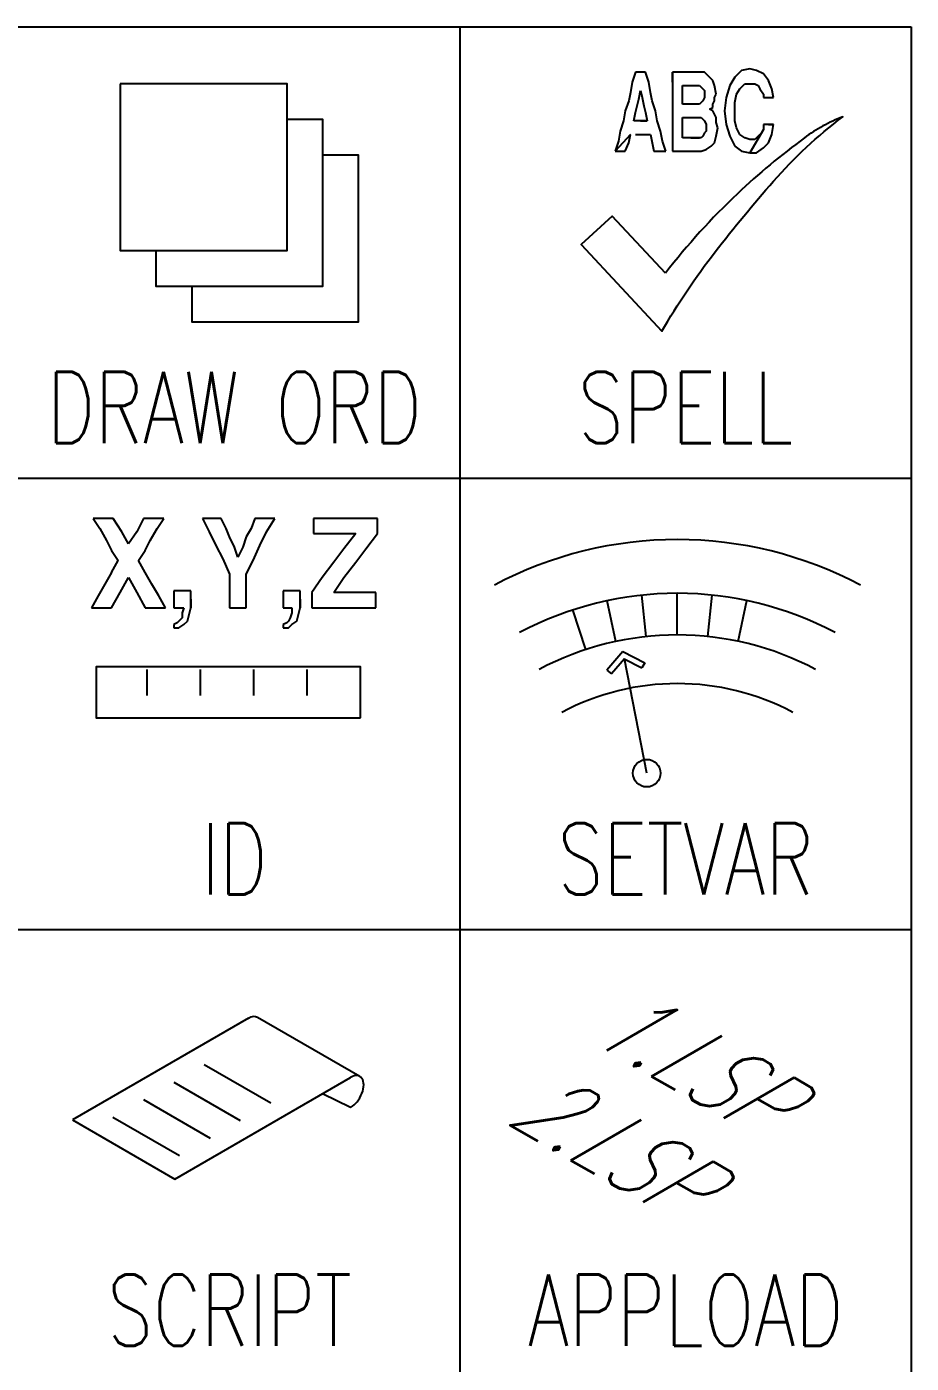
# Model space of a CAD drawing. Extents: x 1.7 to 12.8, y 1.1 to 13.1.
# Drawn here: x 5.451 to 6.239, y 2.605 to 3.796 of the extents above; entities that cross this region are included whole.
import ezdxf
from ezdxf.enums import TextEntityAlignment as Align

# ---------------------------------------------------------------- set-up
doc = ezdxf.new("R2010")
doc.units = 0
doc.header["$MEASUREMENT"] = 0
for name, color, linetype in [('Borders', 252, 'Continuous'), ('Icons', 7, 'Continuous'), ('Text English', 7, 'Continuous')]:
    doc.layers.add(name, color=color, linetype=linetype)
doc.styles.add('Roman Simplex', font='romans.shx', dxfattribs={"width": 0.75, "height": 0.0625})

# ---------------------------------------------------------------- blocks, each defined once
blk = doc.blocks.new('DRAW ORDER')
at = {"layer": 'Icons', "color": 1}
blk.add_lwpolyline([(5.5339, 3.745), (5.5339, 3.5965), (5.6826, 3.5965), (5.6826, 3.745)], close=True, dxfattribs=at)
at = {"layer": 'Icons'}
for points in [[(5.5657, 3.5965), (5.5657, 3.5647), (5.7144, 3.5647), (5.7144, 3.7132), (5.6826, 3.7132)], [(5.5976, 3.5647), (5.5976, 3.5329), (5.7462, 3.5329), (5.7462, 3.6814), (5.7144, 3.6814)]]:
    blk.add_lwpolyline(points, dxfattribs=at)
blk = doc.blocks.new('SPELL CHECK')
at = {"layer": 'Icons'}
for p, q in [((5.9929, 3.7554, -0.0662), (5.9899, 3.7464, -0.0662)), ((5.9974, 3.7554, -0.0662), (5.9929, 3.7554, -0.0662)), ((6.0019, 3.7554, -0.0662), (5.9974, 3.7554, -0.0662)), ((6.0049, 3.7464, -0.0662), (6.0019, 3.7554, -0.0662)), ((6.0319, 3.7554, -0.0662), (6.0259, 3.7554, -0.0662)), ((6.0259, 3.7554, -0.0662), (6.0259, 3.7464, -0.0662)), ((6.0259, 3.7464, -0.0662), (6.0259, 3.7554, -0.0662)), ((6.0379, 3.7554, -0.0662), (6.0319, 3.7554, -0.0662)), ((6.0439, 3.7554, -0.0662), (6.0379, 3.7554, -0.0662)), ((6.0484, 3.7554, -0.0662), (6.0439, 3.7554, -0.0662)), ((6.0544, 3.7554, -0.0662), (6.0484, 3.7554, -0.0662)), ((6.0574, 3.7524, -0.0662), (6.0544, 3.7554, -0.0662)), ((6.0619, 3.7479, -0.0662), (6.0574, 3.7524, -0.0662)), ((6.0814, 3.7509, -0.0662), (6.0769, 3.7434, -0.0662)), ((6.0874, 3.7569, -0.0662), (6.0814, 3.7509, -0.0662)), ((6.0949, 3.7584, -0.0662), (6.0874, 3.7569, -0.0662)), ((6.1009, 3.7569, -0.0662), (6.0949, 3.7584, -0.0662)), ((6.1069, 3.7539, -0.0662), (6.1009, 3.7569, -0.0662)), ((6.1114, 3.7479, -0.0662), (6.1069, 3.7539, -0.0662)), ((5.9899, 3.7464, -0.0662), (5.9884, 3.7374, -0.0662)), ((5.9959, 3.7314, -0.0662), (5.9974, 3.7389, -0.0662)), ((5.9974, 3.7389, -0.0662), (5.9989, 3.7329, -0.0662)), ((6.0064, 3.7374, -0.0662), (6.0049, 3.7464, -0.0662)), ((6.0259, 3.7464, -0.0662), (6.0259, 3.7374, -0.0662)), ((6.0349, 3.7359, -0.0662), (6.0349, 3.7434, -0.0662)), ((6.0349, 3.7434, -0.0662), (6.0424, 3.7434, -0.0662)), ((6.0424, 3.7434, -0.0662), (6.0484, 3.7434, -0.0662)), ((6.0484, 3.7434, -0.0662), (6.0499, 3.7434, -0.0662)), ((6.0499, 3.7434, -0.0662), (6.0514, 3.7419, -0.0662)), ((6.0514, 3.7419, -0.0662), (6.0529, 3.7404, -0.0662)), ((6.0529, 3.7404, -0.0662), (6.0544, 3.7389, -0.0662)), ((6.0544, 3.7389, -0.0662), (6.0544, 3.7359, -0.0662)), ((6.0634, 3.7434, -0.0662), (6.0619, 3.7479, -0.0662)), ((6.0649, 3.7359, -0.0662), (6.0634, 3.7434, -0.0662)), ((6.0769, 3.7434, -0.0662), (6.0739, 3.7329, -0.0662)), ((6.0829, 3.7359, -0.0662), (6.0859, 3.7404, -0.0662)), ((6.0859, 3.7404, -0.0662), (6.0904, 3.7449, -0.0662)), ((6.0904, 3.7449, -0.0662), (6.0949, 3.7449, -0.0662)), ((6.0949, 3.7449, -0.0662), (6.0994, 3.7449, -0.0662)), ((6.0994, 3.7449, -0.0662), (6.1024, 3.7434, -0.0662)), ((6.1024, 3.7434, -0.0662), (6.1039, 3.7404, -0.0662)), ((6.1039, 3.7404, -0.0662), (6.1069, 3.7359, -0.0662)), ((6.1144, 3.7404, -0.0662), (6.1114, 3.7479, -0.0662)), ((6.1159, 3.7329, -0.0662), (6.1144, 3.7404, -0.0662)), ((5.9869, 3.7299, -0.0662), (5.9839, 3.7209, -0.0662)), ((5.9884, 3.7374, -0.0662), (5.9869, 3.7299, -0.0662)), ((5.9944, 3.7254, -0.0662), (5.9959, 3.7314, -0.0662)), ((5.9989, 3.7329, -0.0662), (6.0004, 3.7254, -0.0662)), ((6.0079, 3.7299, -0.0662), (6.0064, 3.7374, -0.0662)), ((6.0109, 3.7209, -0.0662), (6.0079, 3.7299, -0.0662)), ((6.0259, 3.7374, -0.0662), (6.0259, 3.7299, -0.0662)), ((6.0259, 3.7299, -0.0662), (6.0259, 3.7209, -0.0662)), ((6.0349, 3.7269, -0.0662), (6.0349, 3.7359, -0.0662)), ((6.0424, 3.7269, -0.0662), (6.0349, 3.7269, -0.0662)), ((6.0484, 3.7269, -0.0662), (6.0424, 3.7269, -0.0662)), ((6.0499, 3.7269, -0.0662), (6.0484, 3.7269, -0.0662)), ((6.0514, 3.7284, -0.0662), (6.0499, 3.7269, -0.0662)), ((6.0529, 3.7299, -0.0662), (6.0514, 3.7284, -0.0662)), ((6.0544, 3.7329, -0.0662), (6.0529, 3.7299, -0.0662)), ((6.0544, 3.7359, -0.0662), (6.0544, 3.7329, -0.0662)), ((6.0619, 3.7269, -0.0662), (6.0634, 3.7299, -0.0662)), ((6.0619, 3.7239, -0.0662), (6.0619, 3.7269, -0.0662)), ((6.0634, 3.7329, -0.0662), (6.0649, 3.7359, -0.0662)), ((6.0634, 3.7299, -0.0662), (6.0634, 3.7329, -0.0662)), ((6.0739, 3.7329, -0.0662), (6.0724, 3.7209, -0.0662)), ((6.0814, 3.7284, -0.0662), (6.0829, 3.7359, -0.0662)), ((6.0814, 3.7209, -0.0662), (6.0814, 3.7284, -0.0662)), ((6.1069, 3.7359, -0.0662), (6.1069, 3.7329, -0.0662)), ((6.1069, 3.7329, -0.0662), (6.1114, 3.7329, -0.0662)), ((6.1114, 3.7329, -0.0662), (6.1159, 3.7329, -0.0662)), ((5.9839, 3.7209, -0.0662), (5.9824, 3.7119, -0.0662)), ((5.9914, 3.7119, -0.0662), (5.9929, 3.7194, -0.0662)), ((5.9929, 3.7194, -0.0662), (5.9944, 3.7254, -0.0662)), ((6.0004, 3.7254, -0.0662), (6.0019, 3.7194, -0.0662)), ((6.0019, 3.7194, -0.0662), (6.0034, 3.7119, -0.0662)), ((6.0124, 3.7119, -0.0662), (6.0109, 3.7209, -0.0662)), ((6.0259, 3.7209, -0.0662), (6.0259, 3.7119, -0.0662)), ((6.0349, 3.7149, -0.0662), (6.0424, 3.7149, -0.0662)), ((6.0349, 3.7059, -0.0662), (6.0349, 3.7149, -0.0662)), ((6.0424, 3.7149, -0.0662), (6.0499, 3.7149, -0.0662)), ((6.0499, 3.7149, -0.0662), (6.0514, 3.7149, -0.0662)), ((6.0514, 3.7149, -0.0662), (6.0529, 3.7134, -0.0662)), ((6.0589, 3.7224, -0.0662), (6.0619, 3.7239, -0.0662)), ((6.0619, 3.7209, -0.0662), (6.0589, 3.7224, -0.0662)), ((6.0634, 3.7179, -0.0662), (6.0619, 3.7209, -0.0662)), ((6.0649, 3.7149, -0.0662), (6.0634, 3.7179, -0.0662)), ((6.0649, 3.7104, -0.0662), (6.0649, 3.7149, -0.0662)), ((6.0724, 3.7209, -0.0662), (6.0739, 3.7089, -0.0662)), ((6.0814, 3.7119, -0.0662), (6.0814, 3.7209, -0.0662)), ((5.9824, 3.7119, -0.0662), (5.9794, 3.7029, -0.0662)), ((5.9974, 3.7119, -0.0662), (5.9914, 3.7119, -0.0662)), ((6.0034, 3.7119, -0.0662), (5.9974, 3.7119, -0.0662)), ((5.9974, 3.7119, -0.0662), (6.0034, 3.7119, -0.0662)), ((6.0154, 3.7029, -0.0662), (6.0124, 3.7119, -0.0662)), ((6.0259, 3.7119, -0.0662), (6.0259, 3.7029, -0.0662)), ((6.0349, 3.6969, -0.0662), (6.0349, 3.7059, -0.0662)), ((6.0529, 3.7134, -0.0662), (6.0544, 3.7119, -0.0662)), ((6.0544, 3.7119, -0.0662), (6.0559, 3.7089, -0.0662)), ((6.0559, 3.7089, -0.0662), (6.0559, 3.7059, -0.0662)), ((6.0559, 3.7059, -0.0662), (6.0559, 3.7029, -0.0662)), ((6.0664, 3.7059, -0.0662), (6.0649, 3.7104, -0.0662)), ((6.0649, 3.6984, -0.0662), (6.0664, 3.7059, -0.0662)), ((6.0739, 3.7089, -0.0662), (6.0769, 3.6984, -0.0662)), ((6.0829, 3.7059, -0.0662), (6.0814, 3.7119, -0.0662)), ((6.0859, 3.6999, -0.0662), (6.0829, 3.7059, -0.0662)), ((6.1069, 3.7044, -0.0662), (6.0949, 3.6834, -0.0662)), ((6.1069, 3.7089, -0.0662), (6.1069, 3.7044, -0.0662)), ((6.1114, 3.7089, -0.0662), (6.1069, 3.7089, -0.0662)), ((6.1159, 3.7089, -0.0662), (6.1114, 3.7089, -0.0662)), ((6.1114, 3.7089, -0.0662), (6.1159, 3.7089, -0.0662)), ((6.1144, 3.6999, -0.0662), (6.1159, 3.7089, -0.0662)), ((5.9884, 3.6999, -0.0662), (5.9749, 3.6849, -0.0662)), ((5.9779, 3.6939, -0.0662), (5.9749, 3.6849, -0.0662)), ((5.9794, 3.7029, -0.0662), (5.9779, 3.6939, -0.0662)), ((5.9839, 3.6849, -0.0662), (5.9869, 3.6924, -0.0662)), ((5.9869, 3.6924, -0.0662), (5.9884, 3.6999, -0.0662)), ((5.9929, 3.6999, -0.0662), (5.9974, 3.6999, -0.0662)), ((5.9974, 3.6999, -0.0662), (6.0019, 3.6999, -0.0662)), ((6.0019, 3.6999, -0.0662), (6.0064, 3.6999, -0.0662)), ((6.0064, 3.6999, -0.0662), (6.0079, 3.6924, -0.0662)), ((6.0079, 3.6924, -0.0662), (6.0094, 3.6849, -0.0662)), ((6.0169, 3.6939, -0.0662), (6.0154, 3.7029, -0.0662)), ((6.0199, 3.6849, -0.0662), (6.0169, 3.6939, -0.0662)), ((6.0259, 3.7029, -0.0662), (6.0259, 3.6939, -0.0662)), ((6.0259, 3.6939, -0.0662), (6.0259, 3.6849, -0.0662)), ((6.0424, 3.6969, -0.0662), (6.0349, 3.6969, -0.0662)), ((6.0499, 3.6969, -0.0662), (6.0424, 3.6969, -0.0662)), ((6.0424, 3.6969, -0.0662), (6.0499, 3.6969, -0.0662)), ((6.0514, 3.6969, -0.0662), (6.0499, 3.6969, -0.0662)), ((6.0529, 3.6984, -0.0662), (6.0514, 3.6969, -0.0662)), ((6.0544, 3.7014, -0.0662), (6.0529, 3.6984, -0.0662)), ((6.0559, 3.7029, -0.0662), (6.0544, 3.7014, -0.0662)), ((6.0604, 3.6894, -0.0662), (6.0634, 3.6924, -0.0662)), ((6.0634, 3.6924, -0.0662), (6.0649, 3.6984, -0.0662)), ((6.0769, 3.6984, -0.0662), (6.0814, 3.6894, -0.0662)), ((6.0904, 3.6969, -0.0662), (6.0859, 3.6999, -0.0662)), ((6.0949, 3.6954, -0.0662), (6.0904, 3.6969, -0.0662)), ((6.0994, 3.6954, -0.0662), (6.0949, 3.6954, -0.0662)), ((6.1024, 3.6984, -0.0662), (6.0994, 3.6954, -0.0662)), ((6.1039, 3.6999, -0.0662), (6.1024, 3.6984, -0.0662)), ((6.1069, 3.6879, -0.0662), (6.1114, 3.6924, -0.0662)), ((6.1114, 3.6924, -0.0662), (6.1144, 3.6999, -0.0662)), ((5.9749, 3.6849, -0.0662), (5.9794, 3.6849, -0.0662)), ((5.9794, 3.6849, -0.0662), (5.9839, 3.6849, -0.0662)), ((6.0094, 3.6849, -0.0662), (6.0139, 3.6849, -0.0662)), ((6.0139, 3.6849, -0.0662), (6.0199, 3.6849, -0.0662)), ((6.0259, 3.6849, -0.0662), (6.0319, 3.6849, -0.0662)), ((6.0319, 3.6849, -0.0662), (6.0379, 3.6849, -0.0662)), ((6.0379, 3.6849, -0.0662), (6.0514, 3.6849, -0.0662)), ((6.0439, 3.6849, -0.0662), (6.0514, 3.6849, -0.0662)), ((6.0514, 3.6849, -0.0662), (6.0559, 3.6864, -0.0662)), ((6.0559, 3.6864, -0.0662), (6.0604, 3.6894, -0.0662)), ((6.0814, 3.6894, -0.0662), (6.0874, 3.6849, -0.0662)), ((6.0874, 3.6849, -0.0662), (6.0949, 3.6834, -0.0662)), ((6.0949, 3.6834, -0.0662), (6.1009, 3.6834, -0.0662)), ((6.1009, 3.6834, -0.0662), (6.1069, 3.6879, -0.0662))]:
    blk.add_line(p, q, dxfattribs=at)
at = {"layer": 'Icons', "color": 4}
blk.add_lwpolyline([(6.0197, 3.5764), (5.9722, 3.6272), (5.9446, 3.6018), (6.0164, 3.5245, -0.032389), (6.0639, 3.5952, -0.016593), (6.1159, 3.6582, -0.049889), (6.1777, 3.7157, 0.065842), (6.1435, 3.6969, 0.030829), (6.0838, 3.6471, 0.039101), (6.0197, 3.5764, 2.346406)], format="xyb", dxfattribs=at)
blk = doc.blocks.new('ID')
at = {"layer": 'Icons', "color": 1}
for p, q in [((5.5097, 3.3578, -0.0662), (5.5157, 3.3488, -0.0662)), ((5.5187, 3.3578, -0.0662), (5.5097, 3.3578, -0.0662)), ((5.5277, 3.3578, -0.0662), (5.5187, 3.3578, -0.0662)), ((5.5352, 3.3458, -0.0662), (5.5277, 3.3578, -0.0662)), ((5.5547, 3.3578, -0.0662), (5.5487, 3.3458, -0.0662)), ((5.5637, 3.3578, -0.0662), (5.5547, 3.3578, -0.0662)), ((5.5727, 3.3578, -0.0662), (5.5637, 3.3578, -0.0662)), ((5.5667, 3.3488, -0.0662), (5.5727, 3.3578, -0.0662)), ((5.6072, 3.3578, -0.0662), (5.6132, 3.3458, -0.0662)), ((5.6162, 3.3578, -0.0662), (5.6072, 3.3578, -0.0662)), ((5.6237, 3.3578, -0.0662), (5.6162, 3.3578, -0.0662)), ((5.6282, 3.3488, -0.0662), (5.6237, 3.3578, -0.0662)), ((5.6537, 3.3578, -0.0662), (5.6507, 3.3488, -0.0662)), ((5.6627, 3.3578, -0.0662), (5.6537, 3.3578, -0.0662)), ((5.6717, 3.3578, -0.0662), (5.6627, 3.3578, -0.0662)), ((5.6642, 3.3458, -0.0662), (5.6717, 3.3578, -0.0662)), ((5.7062, 3.3578, -0.0662), (5.7062, 3.3443, -0.0662)), ((5.7137, 3.3578, -0.0662), (5.7062, 3.3578, -0.0662)), ((5.7197, 3.3578, -0.0662), (5.7137, 3.3578, -0.0662)), ((5.7272, 3.3578, -0.0662), (5.7197, 3.3578, -0.0662)), ((5.7347, 3.3578, -0.0662), (5.7272, 3.3578, -0.0662)), ((5.7422, 3.3578, -0.0662), (5.7347, 3.3578, -0.0662)), ((5.7482, 3.3578, -0.0662), (5.7422, 3.3578, -0.0662)), ((5.7557, 3.3578, -0.0662), (5.7482, 3.3578, -0.0662)), ((5.7632, 3.3578, -0.0662), (5.7557, 3.3578, -0.0662)), ((5.7632, 3.3443, -0.0662), (5.7632, 3.3578, -0.0662)), ((5.5157, 3.3488, -0.0662), (5.5217, 3.3383, -0.0662)), ((5.5412, 3.3353, -0.0662), (5.5352, 3.3458, -0.0662)), ((5.5487, 3.3458, -0.0662), (5.5412, 3.3353, -0.0662)), ((5.5607, 3.3383, -0.0662), (5.5667, 3.3488, -0.0662)), ((5.6132, 3.3458, -0.0662), (5.6192, 3.3338, -0.0662)), ((5.6312, 3.3413, -0.0662), (5.6282, 3.3488, -0.0662)), ((5.6507, 3.3488, -0.0662), (5.6462, 3.3413, -0.0662)), ((5.6582, 3.3338, -0.0662), (5.6642, 3.3458, -0.0662)), ((5.5217, 3.3383, -0.0662), (5.5262, 3.3293, -0.0662)), ((5.5562, 3.3293, -0.0662), (5.5607, 3.3383, -0.0662)), ((5.6192, 3.3338, -0.0662), (5.6252, 3.3218, -0.0662)), ((5.6357, 3.3323, -0.0662), (5.6312, 3.3413, -0.0662)), ((5.6462, 3.3413, -0.0662), (5.6432, 3.3323, -0.0662)), ((5.6522, 3.3203, -0.0662), (5.6582, 3.3338, -0.0662)), ((5.7062, 3.3443, -0.0662), (5.7152, 3.3443, -0.0662)), ((5.7152, 3.3443, -0.0662), (5.7242, 3.3443, -0.0662)), ((5.7242, 3.3443, -0.0662), (5.7347, 3.3443, -0.0662)), ((5.7437, 3.3443, -0.0662), (5.7332, 3.3308, -0.0662)), ((5.7347, 3.3443, -0.0662), (5.7437, 3.3443, -0.0662)), ((5.7527, 3.3308, -0.0662), (5.7632, 3.3443, -0.0662)), ((5.5262, 3.3293, -0.0662), (5.5322, 3.3203, -0.0662)), ((5.5502, 3.3203, -0.0662), (5.5562, 3.3293, -0.0662)), ((5.6387, 3.3233, -0.0662), (5.6357, 3.3323, -0.0662)), ((5.6432, 3.3323, -0.0662), (5.6387, 3.3233, -0.0662)), ((5.7332, 3.3308, -0.0662), (5.7242, 3.3188, -0.0662)), ((5.7437, 3.3188, -0.0662), (5.7527, 3.3308, -0.0662)), ((5.5262, 3.3098, -0.0662), (5.5322, 3.3203, -0.0662)), ((5.5562, 3.3098, -0.0662), (5.5502, 3.3203, -0.0662)), ((5.6252, 3.3218, -0.0662), (5.6312, 3.3083, -0.0662)), ((5.6462, 3.3083, -0.0662), (5.6522, 3.3203, -0.0662)), ((5.7242, 3.3188, -0.0662), (5.7137, 3.3053, -0.0662)), ((5.7332, 3.3053, -0.0662), (5.7437, 3.3188, -0.0662)), ((5.5202, 3.2993, -0.0662), (5.5142, 3.2888, -0.0662)), ((5.5262, 3.3098, -0.0662), (5.5202, 3.2993, -0.0662)), ((5.5337, 3.2918, -0.0662), (5.5412, 3.3053, -0.0662)), ((5.5412, 3.3053, -0.0662), (5.5487, 3.2918, -0.0662)), ((5.5622, 3.2993, -0.0662), (5.5562, 3.3098, -0.0662)), ((5.5682, 3.2888, -0.0662), (5.5622, 3.2993, -0.0662)), ((5.6312, 3.3083, -0.0662), (5.6312, 3.3008, -0.0662)), ((5.6312, 3.3008, -0.0662), (5.6312, 3.2933, -0.0662)), ((5.6462, 3.3008, -0.0662), (5.6462, 3.3083, -0.0662)), ((5.6462, 3.2933, -0.0662), (5.6462, 3.3008, -0.0662)), ((5.7137, 3.3053, -0.0662), (5.7047, 3.2918, -0.0662)), ((5.7242, 3.2918, -0.0662), (5.7332, 3.3053, -0.0662)), ((5.5142, 3.2888, -0.0662), (5.5082, 3.2783, -0.0662)), ((5.5262, 3.2783, -0.0662), (5.5337, 3.2918, -0.0662)), ((5.5487, 3.2918, -0.0662), (5.5562, 3.2783, -0.0662)), ((5.5742, 3.2783, -0.0662), (5.5682, 3.2888, -0.0662)), ((5.5817, 3.2933, -0.0662), (5.5817, 3.2858, -0.0662)), ((5.5892, 3.2933, -0.0662), (5.5817, 3.2933, -0.0662)), ((5.5967, 3.2933, -0.0662), (5.5892, 3.2933, -0.0662)), ((5.5967, 3.2858, -0.0662), (5.5967, 3.2933, -0.0662)), ((5.6312, 3.2933, -0.0662), (5.6312, 3.2858, -0.0662)), ((5.6462, 3.2858, -0.0662), (5.6462, 3.2933, -0.0662)), ((5.6792, 3.2933, -0.0662), (5.6792, 3.2858, -0.0662)), ((5.6867, 3.2933, -0.0662), (5.6792, 3.2933, -0.0662)), ((5.6942, 3.2933, -0.0662), (5.6867, 3.2933, -0.0662)), ((5.6942, 3.2858, -0.0662), (5.6942, 3.2933, -0.0662)), ((5.7047, 3.2918, -0.0662), (5.7047, 3.2783, -0.0662)), ((5.7332, 3.2918, -0.0662), (5.7242, 3.2918, -0.0662)), ((5.7437, 3.2918, -0.0662), (5.7332, 3.2918, -0.0662)), ((5.7527, 3.2918, -0.0662), (5.7437, 3.2918, -0.0662)), ((5.7617, 3.2918, -0.0662), (5.7527, 3.2918, -0.0662)), ((5.7617, 3.2783, -0.0662), (5.7617, 3.2918, -0.0662)), ((5.5082, 3.2783, -0.0662), (5.5172, 3.2783, -0.0662)), ((5.5172, 3.2783, -0.0662), (5.5262, 3.2783, -0.0662)), ((5.5562, 3.2783, -0.0662), (5.5652, 3.2783, -0.0662)), ((5.5652, 3.2783, -0.0662), (5.5742, 3.2783, -0.0662)), ((5.5817, 3.2858, -0.0662), (5.5817, 3.2783, -0.0662)), ((5.5817, 3.2783, -0.0662), (5.5907, 3.2783, -0.0662)), ((5.5907, 3.2783, -0.0662), (5.5892, 3.2738, -0.0662)), ((5.5952, 3.2723, -0.0662), (5.5967, 3.2783, -0.0662)), ((5.5967, 3.2783, -0.0662), (5.5967, 3.2858, -0.0662)), ((5.5967, 3.2858, -0.0662), (5.5967, 3.2783, -0.0662)), ((5.6312, 3.2858, -0.0662), (5.6312, 3.2783, -0.0662)), ((5.6312, 3.2783, -0.0662), (5.6387, 3.2783, -0.0662)), ((5.6387, 3.2783, -0.0662), (5.6462, 3.2783, -0.0662)), ((5.6462, 3.2783, -0.0662), (5.6462, 3.2858, -0.0662)), ((5.6792, 3.2858, -0.0662), (5.6792, 3.2783, -0.0662)), ((5.6792, 3.2783, -0.0662), (5.6867, 3.2783, -0.0662)), ((5.6867, 3.2783, -0.0662), (5.6867, 3.2738, -0.0662)), ((5.6927, 3.2723, -0.0662), (5.6942, 3.2783, -0.0662)), ((5.6942, 3.2783, -0.0662), (5.6942, 3.2858, -0.0662)), ((5.6942, 3.2858, -0.0662), (5.6942, 3.2783, -0.0662)), ((5.7047, 3.2783, -0.0662), (5.7122, 3.2783, -0.0662)), ((5.7122, 3.2783, -0.0662), (5.7182, 3.2783, -0.0662)), ((5.7182, 3.2783, -0.0662), (5.7257, 3.2783, -0.0662)), ((5.7257, 3.2783, -0.0662), (5.7332, 3.2783, -0.0662)), ((5.7332, 3.2783, -0.0662), (5.7407, 3.2783, -0.0662)), ((5.7407, 3.2783, -0.0662), (5.7482, 3.2783, -0.0662)), ((5.7482, 3.2783, -0.0662), (5.7557, 3.2783, -0.0662)), ((5.7557, 3.2783, -0.0662), (5.7617, 3.2783, -0.0662)), ((5.5847, 3.2648, -0.0662), (5.5817, 3.2633, -0.0662)), ((5.5817, 3.2633, -0.0662), (5.5817, 3.2603, -0.0662)), ((5.5862, 3.2663, -0.0662), (5.5847, 3.2648, -0.0662)), ((5.5892, 3.2693, -0.0662), (5.5862, 3.2663, -0.0662)), ((5.5862, 3.2603, -0.0662), (5.5907, 3.2633, -0.0662)), ((5.5892, 3.2738, -0.0662), (5.5892, 3.2693, -0.0662)), ((5.5907, 3.2633, -0.0662), (5.5937, 3.2663, -0.0662)), ((5.5937, 3.2663, -0.0662), (5.5952, 3.2723, -0.0662)), ((5.6822, 3.2648, -0.0662), (5.6792, 3.2633, -0.0662)), ((5.6792, 3.2633, -0.0662), (5.6792, 3.2603, -0.0662)), ((5.6837, 3.2663, -0.0662), (5.6822, 3.2648, -0.0662)), ((5.6852, 3.2693, -0.0662), (5.6837, 3.2663, -0.0662)), ((5.6837, 3.2603, -0.0662), (5.6867, 3.2633, -0.0662)), ((5.6867, 3.2738, -0.0662), (5.6852, 3.2693, -0.0662)), ((5.6867, 3.2633, -0.0662), (5.6912, 3.2663, -0.0662)), ((5.6912, 3.2663, -0.0662), (5.6927, 3.2723, -0.0662)), ((5.5817, 3.2603, -0.0662), (5.5862, 3.2603, -0.0662)), ((5.6792, 3.2603, -0.0662), (5.6837, 3.2603, -0.0662))]:
    blk.add_line(p, q, dxfattribs=at)
at = {"layer": 'Icons', "color": 2}
for points in [[(5.7479, 3.1802), (5.7479, 3.2255), (5.5125, 3.2255), (5.5125, 3.1802), (5.7479, 3.1802)], [(5.5578, 3.2001), (5.5578, 3.2233)], [(5.6053, 3.2001), (5.6053, 3.2233)], [(5.6528, 3.2001), (5.6528, 3.2233)], [(5.7004, 3.2001), (5.7004, 3.2233)]]:
    blk.add_lwpolyline(points, dxfattribs=at)
blk = doc.blocks.new('SETVAR')
at = {"layer": 'Icons'}
for p, q in [((6.0025, 3.2525), (5.9986, 3.2895)), ((6.03, 3.254), (6.03, 3.2911)), ((6.0575, 3.2526), (6.0613, 3.2895)), ((5.9488, 3.241), (5.9373, 3.2764)), ((5.9754, 3.2482), (5.9676, 3.2845)), ((6.0846, 3.2483), (6.0923, 3.2847)), ((5.9818, 3.2392), (5.9675, 3.2226)), ((5.9818, 3.2392), (6.0012, 3.2292)), ((5.9831, 3.2327), (5.9717, 3.2195)), ((5.983, 3.2327), (5.9985, 3.2247)), ((6.003, 3.1309), (5.9831, 3.2327)), ((6.0012, 3.2292), (5.9985, 3.2247)), ((5.9675, 3.2226), (5.9717, 3.2195))]:
    blk.add_line(p, q, dxfattribs=at)
blk.add_circle((6.003, 3.1309), 0.0123, dxfattribs=at)
for radius in [0.3478, 0.2999, 0.2628, 0.2195]:
    blk.add_arc((6.0303, 2.9912), radius, 62.0419, 117.9581, dxfattribs=at)
blk = doc.blocks.new('SCRIPT')
at = {"layer": 'Icons'}
for p, q in [((5.6481, 2.9125), (5.4913, 2.822)), ((5.7475, 2.8606), (5.6563, 2.9133)), ((5.6086, 2.8713), (5.668, 2.8371)), ((5.5825, 2.7693), (5.7392, 2.8598)), ((5.5816, 2.8557), (5.6409, 2.8214)), ((5.5545, 2.8401), (5.6139, 2.8058)), ((5.7392, 2.8331), (5.7141, 2.8453)), ((5.4913, 2.822), (5.5825, 2.7693)), ((5.5274, 2.8245), (5.5868, 2.7902))]:
    blk.add_line(p, q, dxfattribs=at)
for centre, start_param in [((5.6481, 2.8991), 3.13796), ((5.7392, 2.8465), 0.785398)]:
    blk.add_ellipse(centre, major_axis=(-0.0082, -0.0142), ratio=0.57735, start_param=start_param, end_param=3.926991, dxfattribs=at)
blk = doc.blocks.new('APPLOAD')
at = {"layer": 'Icons', "style": 'Roman Simplex', "oblique": 30, "width": 0.75}
for s, p in [('1.LSP', (5.9482, 2.8949)), ('2.LSP', (5.8763, 2.8201))]:
    blk.add_text(s, height=0.0625, rotation=330, dxfattribs=at).set_placement(p)

msp = doc.modelspace()

# ---------------------------------------------------------------- linework, layer by layer
at = {"layer": 'Borders'}
for p, q in [((4.6303, 3.7959), (6.2387, 3.7959)), ((5.8366, 3.7959), (5.8366, 1.3833)), ((6.2387, 3.7959), (6.2387, 1.3833)), ((4.6303, 3.3938), (6.2387, 3.3938)), ((4.6303, 2.9917), (6.2387, 2.9917))]:
    msp.add_line(p, q, dxfattribs=at)
at = {"layer": 'Icons'}
for p, q in [((5.9929, 3.7554, -0.0662), (5.9899, 3.7464, -0.0662)), ((5.9974, 3.7554, -0.0662), (5.9929, 3.7554, -0.0662)), ((6.0019, 3.7554, -0.0662), (5.9974, 3.7554, -0.0662)), ((6.0049, 3.7464, -0.0662), (6.0019, 3.7554, -0.0662)), ((6.0259, 3.7464, -0.0662), (6.0259, 3.7554, -0.0662)), ((6.0259, 3.7554, -0.0662), (6.0259, 3.7464, -0.0662)), ((6.0319, 3.7554, -0.0662), (6.0259, 3.7554, -0.0662)), ((6.0379, 3.7554, -0.0662), (6.0319, 3.7554, -0.0662)), ((6.0439, 3.7554, -0.0662), (6.0379, 3.7554, -0.0662)), ((6.0484, 3.7554, -0.0662), (6.0439, 3.7554, -0.0662)), ((6.0544, 3.7554, -0.0662), (6.0484, 3.7554, -0.0662)), ((6.0574, 3.7524, -0.0662), (6.0544, 3.7554, -0.0662)), ((6.0619, 3.7479, -0.0662), (6.0574, 3.7524, -0.0662)), ((6.0814, 3.7509, -0.0662), (6.0769, 3.7434, -0.0662)), ((6.0874, 3.7569, -0.0662), (6.0814, 3.7509, -0.0662)), ((6.0949, 3.7584, -0.0662), (6.0874, 3.7569, -0.0662)), ((6.1009, 3.7569, -0.0662), (6.0949, 3.7584, -0.0662)), ((6.1069, 3.7539, -0.0662), (6.1009, 3.7569, -0.0662)), ((6.1114, 3.7479, -0.0662), (6.1069, 3.7539, -0.0662)), ((5.9899, 3.7464, -0.0662), (5.9884, 3.7374, -0.0662)), ((5.9959, 3.7314, -0.0662), (5.9974, 3.7389, -0.0662)), ((5.9974, 3.7389, -0.0662), (5.9989, 3.7329, -0.0662)), ((6.0064, 3.7374, -0.0662), (6.0049, 3.7464, -0.0662)), ((6.0259, 3.7464, -0.0662), (6.0259, 3.7374, -0.0662)), ((6.0349, 3.7434, -0.0662), (6.0424, 3.7434, -0.0662)), ((6.0349, 3.7359, -0.0662), (6.0349, 3.7434, -0.0662)), ((6.0424, 3.7434, -0.0662), (6.0484, 3.7434, -0.0662)), ((6.0484, 3.7434, -0.0662), (6.0499, 3.7434, -0.0662)), ((6.0499, 3.7434, -0.0662), (6.0514, 3.7419, -0.0662)), ((6.0514, 3.7419, -0.0662), (6.0529, 3.7404, -0.0662)), ((6.0529, 3.7404, -0.0662), (6.0544, 3.7389, -0.0662)), ((6.0544, 3.7389, -0.0662), (6.0544, 3.7359, -0.0662)), ((6.0634, 3.7434, -0.0662), (6.0619, 3.7479, -0.0662)), ((6.0649, 3.7359, -0.0662), (6.0634, 3.7434, -0.0662)), ((6.0769, 3.7434, -0.0662), (6.0739, 3.7329, -0.0662)), ((6.0829, 3.7359, -0.0662), (6.0859, 3.7404, -0.0662)), ((6.0859, 3.7404, -0.0662), (6.0904, 3.7449, -0.0662)), ((6.0904, 3.7449, -0.0662), (6.0949, 3.7449, -0.0662)), ((6.0949, 3.7449, -0.0662), (6.0994, 3.7449, -0.0662)), ((6.0994, 3.7449, -0.0662), (6.1024, 3.7434, -0.0662)), ((6.1024, 3.7434, -0.0662), (6.1039, 3.7404, -0.0662)), ((6.1039, 3.7404, -0.0662), (6.1069, 3.7359, -0.0662)), ((6.1144, 3.7404, -0.0662), (6.1114, 3.7479, -0.0662)), ((6.1159, 3.7329, -0.0662), (6.1144, 3.7404, -0.0662)), ((5.9869, 3.7299, -0.0662), (5.9839, 3.7209, -0.0662)), ((5.9884, 3.7374, -0.0662), (5.9869, 3.7299, -0.0662)), ((5.9944, 3.7254, -0.0662), (5.9959, 3.7314, -0.0662)), ((5.9989, 3.7329, -0.0662), (6.0004, 3.7254, -0.0662)), ((6.0079, 3.7299, -0.0662), (6.0064, 3.7374, -0.0662)), ((6.0109, 3.7209, -0.0662), (6.0079, 3.7299, -0.0662)), ((6.0259, 3.7374, -0.0662), (6.0259, 3.7299, -0.0662)), ((6.0259, 3.7299, -0.0662), (6.0259, 3.7209, -0.0662)), ((6.0349, 3.7269, -0.0662), (6.0349, 3.7359, -0.0662)), ((6.0424, 3.7269, -0.0662), (6.0349, 3.7269, -0.0662)), ((6.0484, 3.7269, -0.0662), (6.0424, 3.7269, -0.0662)), ((6.0499, 3.7269, -0.0662), (6.0484, 3.7269, -0.0662)), ((6.0514, 3.7284, -0.0662), (6.0499, 3.7269, -0.0662)), ((6.0529, 3.7299, -0.0662), (6.0514, 3.7284, -0.0662)), ((6.0544, 3.7329, -0.0662), (6.0529, 3.7299, -0.0662)), ((6.0544, 3.7359, -0.0662), (6.0544, 3.7329, -0.0662)), ((6.0619, 3.7269, -0.0662), (6.0634, 3.7299, -0.0662)), ((6.0619, 3.7239, -0.0662), (6.0619, 3.7269, -0.0662)), ((6.0634, 3.7329, -0.0662), (6.0649, 3.7359, -0.0662)), ((6.0634, 3.7299, -0.0662), (6.0634, 3.7329, -0.0662)), ((6.0739, 3.7329, -0.0662), (6.0724, 3.7209, -0.0662)), ((6.0814, 3.7284, -0.0662), (6.0829, 3.7359, -0.0662)), ((6.0814, 3.7209, -0.0662), (6.0814, 3.7284, -0.0662)), ((6.1069, 3.7359, -0.0662), (6.1069, 3.7329, -0.0662)), ((6.1069, 3.7329, -0.0662), (6.1114, 3.7329, -0.0662)), ((6.1114, 3.7329, -0.0662), (6.1159, 3.7329, -0.0662)), ((5.9839, 3.7209, -0.0662), (5.9824, 3.7119, -0.0662)), ((5.9914, 3.7119, -0.0662), (5.9929, 3.7194, -0.0662)), ((5.9929, 3.7194, -0.0662), (5.9944, 3.7254, -0.0662)), ((6.0004, 3.7254, -0.0662), (6.0019, 3.7194, -0.0662)), ((6.0019, 3.7194, -0.0662), (6.0034, 3.7119, -0.0662)), ((6.0124, 3.7119, -0.0662), (6.0109, 3.7209, -0.0662)), ((6.0259, 3.7209, -0.0662), (6.0259, 3.7119, -0.0662)), ((6.0349, 3.7059, -0.0662), (6.0349, 3.7149, -0.0662)), ((6.0349, 3.7149, -0.0662), (6.0424, 3.7149, -0.0662)), ((6.0424, 3.7149, -0.0662), (6.0499, 3.7149, -0.0662)), ((6.0499, 3.7149, -0.0662), (6.0514, 3.7149, -0.0662)), ((6.0514, 3.7149, -0.0662), (6.0529, 3.7134, -0.0662)), ((6.0589, 3.7224, -0.0662), (6.0619, 3.7239, -0.0662)), ((6.0619, 3.7209, -0.0662), (6.0589, 3.7224, -0.0662)), ((6.0634, 3.7179, -0.0662), (6.0619, 3.7209, -0.0662)), ((6.0649, 3.7149, -0.0662), (6.0634, 3.7179, -0.0662)), ((6.0649, 3.7104, -0.0662), (6.0649, 3.7149, -0.0662)), ((6.0724, 3.7209, -0.0662), (6.0739, 3.7089, -0.0662)), ((6.0814, 3.7119, -0.0662), (6.0814, 3.7209, -0.0662)), ((5.9824, 3.7119, -0.0662), (5.9794, 3.7029, -0.0662)), ((5.9974, 3.7119, -0.0662), (5.9914, 3.7119, -0.0662)), ((5.9974, 3.7119, -0.0662), (6.0034, 3.7119, -0.0662)), ((6.0034, 3.7119, -0.0662), (5.9974, 3.7119, -0.0662)), ((6.0154, 3.7029, -0.0662), (6.0124, 3.7119, -0.0662)), ((6.0259, 3.7119, -0.0662), (6.0259, 3.7029, -0.0662)), ((6.0349, 3.6969, -0.0662), (6.0349, 3.7059, -0.0662)), ((6.0529, 3.7134, -0.0662), (6.0544, 3.7119, -0.0662)), ((6.0544, 3.7119, -0.0662), (6.0559, 3.7089, -0.0662)), ((6.0559, 3.7089, -0.0662), (6.0559, 3.7059, -0.0662)), ((6.0559, 3.7059, -0.0662), (6.0559, 3.7029, -0.0662)), ((6.0664, 3.7059, -0.0662), (6.0649, 3.7104, -0.0662)), ((6.0649, 3.6984, -0.0662), (6.0664, 3.7059, -0.0662)), ((6.0739, 3.7089, -0.0662), (6.0769, 3.6984, -0.0662)), ((6.0829, 3.7059, -0.0662), (6.0814, 3.7119, -0.0662)), ((6.0859, 3.6999, -0.0662), (6.0829, 3.7059, -0.0662)), ((6.1069, 3.7044, -0.0662), (6.0949, 3.6834, -0.0662)), ((6.1114, 3.7089, -0.0662), (6.1069, 3.7089, -0.0662)), ((6.1069, 3.7089, -0.0662), (6.1069, 3.7044, -0.0662)), ((6.1114, 3.7089, -0.0662), (6.1159, 3.7089, -0.0662)), ((6.1159, 3.7089, -0.0662), (6.1114, 3.7089, -0.0662)), ((6.1144, 3.6999, -0.0662), (6.1159, 3.7089, -0.0662)), ((5.9884, 3.6999, -0.0662), (5.9749, 3.6849, -0.0662)), ((5.9779, 3.6939, -0.0662), (5.9749, 3.6849, -0.0662)), ((5.9794, 3.7029, -0.0662), (5.9779, 3.6939, -0.0662)), ((5.9839, 3.6849, -0.0662), (5.9869, 3.6924, -0.0662)), ((5.9869, 3.6924, -0.0662), (5.9884, 3.6999, -0.0662)), ((5.9929, 3.6999, -0.0662), (5.9974, 3.6999, -0.0662)), ((5.9974, 3.6999, -0.0662), (6.0019, 3.6999, -0.0662)), ((6.0019, 3.6999, -0.0662), (6.0064, 3.6999, -0.0662)), ((6.0064, 3.6999, -0.0662), (6.0079, 3.6924, -0.0662)), ((6.0079, 3.6924, -0.0662), (6.0094, 3.6849, -0.0662)), ((6.0169, 3.6939, -0.0662), (6.0154, 3.7029, -0.0662)), ((6.0199, 3.6849, -0.0662), (6.0169, 3.6939, -0.0662)), ((6.0259, 3.7029, -0.0662), (6.0259, 3.6939, -0.0662)), ((6.0259, 3.6939, -0.0662), (6.0259, 3.6849, -0.0662)), ((6.0424, 3.6969, -0.0662), (6.0349, 3.6969, -0.0662)), ((6.0424, 3.6969, -0.0662), (6.0499, 3.6969, -0.0662)), ((6.0499, 3.6969, -0.0662), (6.0424, 3.6969, -0.0662)), ((6.0514, 3.6969, -0.0662), (6.0499, 3.6969, -0.0662)), ((6.0529, 3.6984, -0.0662), (6.0514, 3.6969, -0.0662)), ((6.0544, 3.7014, -0.0662), (6.0529, 3.6984, -0.0662)), ((6.0559, 3.7029, -0.0662), (6.0544, 3.7014, -0.0662)), ((6.0604, 3.6894, -0.0662), (6.0634, 3.6924, -0.0662)), ((6.0634, 3.6924, -0.0662), (6.0649, 3.6984, -0.0662)), ((6.0769, 3.6984, -0.0662), (6.0814, 3.6894, -0.0662)), ((6.0904, 3.6969, -0.0662), (6.0859, 3.6999, -0.0662)), ((6.0949, 3.6954, -0.0662), (6.0904, 3.6969, -0.0662)), ((6.0994, 3.6954, -0.0662), (6.0949, 3.6954, -0.0662)), ((6.1024, 3.6984, -0.0662), (6.0994, 3.6954, -0.0662)), ((6.1039, 3.6999, -0.0662), (6.1024, 3.6984, -0.0662)), ((6.1069, 3.6879, -0.0662), (6.1114, 3.6924, -0.0662)), ((6.1114, 3.6924, -0.0662), (6.1144, 3.6999, -0.0662)), ((5.9749, 3.6849, -0.0662), (5.9794, 3.6849, -0.0662)), ((5.9794, 3.6849, -0.0662), (5.9839, 3.6849, -0.0662)), ((6.0094, 3.6849, -0.0662), (6.0139, 3.6849, -0.0662)), ((6.0139, 3.6849, -0.0662), (6.0199, 3.6849, -0.0662)), ((6.0259, 3.6849, -0.0662), (6.0319, 3.6849, -0.0662)), ((6.0319, 3.6849, -0.0662), (6.0379, 3.6849, -0.0662)), ((6.0379, 3.6849, -0.0662), (6.0514, 3.6849, -0.0662)), ((6.0439, 3.6849, -0.0662), (6.0514, 3.6849, -0.0662)), ((6.0514, 3.6849, -0.0662), (6.0559, 3.6864, -0.0662)), ((6.0559, 3.6864, -0.0662), (6.0604, 3.6894, -0.0662)), ((6.0814, 3.6894, -0.0662), (6.0874, 3.6849, -0.0662)), ((6.0874, 3.6849, -0.0662), (6.0949, 3.6834, -0.0662)), ((6.0949, 3.6834, -0.0662), (6.1009, 3.6834, -0.0662)), ((6.1009, 3.6834, -0.0662), (6.1069, 3.6879, -0.0662)), ((6.0025, 3.2525), (5.9986, 3.2895)), ((6.03, 3.254), (6.03, 3.2911)), ((6.0575, 3.2526), (6.0613, 3.2895)), ((5.9488, 3.241), (5.9373, 3.2764)), ((5.9754, 3.2482), (5.9676, 3.2845)), ((6.0846, 3.2483), (6.0923, 3.2847)), ((5.9818, 3.2392), (5.9675, 3.2226)), ((5.9818, 3.2392), (6.0012, 3.2292)), ((5.9831, 3.2327), (5.9717, 3.2195)), ((5.983, 3.2327), (5.9985, 3.2247)), ((6.003, 3.1309), (5.9831, 3.2327)), ((6.0012, 3.2292), (5.9985, 3.2247)), ((5.9675, 3.2226), (5.9717, 3.2195)), ((5.6481, 2.9125), (5.4913, 2.822)), ((5.7475, 2.8606), (5.6563, 2.9133)), ((5.6086, 2.8713), (5.668, 2.8371)), ((5.5825, 2.7693), (5.7392, 2.8598)), ((5.5816, 2.8557), (5.6409, 2.8214)), ((5.5545, 2.8401), (5.6139, 2.8058)), ((5.7392, 2.8331), (5.7141, 2.8453)), ((5.4913, 2.822), (5.5825, 2.7693)), ((5.5274, 2.8245), (5.5868, 2.7902))]:
    msp.add_line(p, q, dxfattribs=at)
at = {"layer": 'Icons', "color": 1}
for p, q in [((5.5187, 3.3578, -0.0662), (5.5097, 3.3578, -0.0662)), ((5.5097, 3.3578, -0.0662), (5.5157, 3.3488, -0.0662)), ((5.5277, 3.3578, -0.0662), (5.5187, 3.3578, -0.0662)), ((5.5352, 3.3458, -0.0662), (5.5277, 3.3578, -0.0662)), ((5.5547, 3.3578, -0.0662), (5.5487, 3.3458, -0.0662)), ((5.5637, 3.3578, -0.0662), (5.5547, 3.3578, -0.0662)), ((5.5727, 3.3578, -0.0662), (5.5637, 3.3578, -0.0662)), ((5.5667, 3.3488, -0.0662), (5.5727, 3.3578, -0.0662)), ((5.6162, 3.3578, -0.0662), (5.6072, 3.3578, -0.0662)), ((5.6072, 3.3578, -0.0662), (5.6132, 3.3458, -0.0662)), ((5.6237, 3.3578, -0.0662), (5.6162, 3.3578, -0.0662)), ((5.6282, 3.3488, -0.0662), (5.6237, 3.3578, -0.0662)), ((5.6537, 3.3578, -0.0662), (5.6507, 3.3488, -0.0662)), ((5.6627, 3.3578, -0.0662), (5.6537, 3.3578, -0.0662)), ((5.6717, 3.3578, -0.0662), (5.6627, 3.3578, -0.0662)), ((5.6642, 3.3458, -0.0662), (5.6717, 3.3578, -0.0662)), ((5.7137, 3.3578, -0.0662), (5.7062, 3.3578, -0.0662)), ((5.7062, 3.3578, -0.0662), (5.7062, 3.3443, -0.0662)), ((5.7197, 3.3578, -0.0662), (5.7137, 3.3578, -0.0662)), ((5.7272, 3.3578, -0.0662), (5.7197, 3.3578, -0.0662)), ((5.7347, 3.3578, -0.0662), (5.7272, 3.3578, -0.0662)), ((5.7422, 3.3578, -0.0662), (5.7347, 3.3578, -0.0662)), ((5.7482, 3.3578, -0.0662), (5.7422, 3.3578, -0.0662)), ((5.7557, 3.3578, -0.0662), (5.7482, 3.3578, -0.0662)), ((5.7632, 3.3578, -0.0662), (5.7557, 3.3578, -0.0662)), ((5.7632, 3.3443, -0.0662), (5.7632, 3.3578, -0.0662)), ((5.5157, 3.3488, -0.0662), (5.5217, 3.3383, -0.0662)), ((5.5412, 3.3353, -0.0662), (5.5352, 3.3458, -0.0662)), ((5.5487, 3.3458, -0.0662), (5.5412, 3.3353, -0.0662)), ((5.5607, 3.3383, -0.0662), (5.5667, 3.3488, -0.0662)), ((5.6132, 3.3458, -0.0662), (5.6192, 3.3338, -0.0662)), ((5.6312, 3.3413, -0.0662), (5.6282, 3.3488, -0.0662)), ((5.6507, 3.3488, -0.0662), (5.6462, 3.3413, -0.0662)), ((5.6582, 3.3338, -0.0662), (5.6642, 3.3458, -0.0662)), ((5.5217, 3.3383, -0.0662), (5.5262, 3.3293, -0.0662)), ((5.5562, 3.3293, -0.0662), (5.5607, 3.3383, -0.0662)), ((5.6192, 3.3338, -0.0662), (5.6252, 3.3218, -0.0662)), ((5.6357, 3.3323, -0.0662), (5.6312, 3.3413, -0.0662)), ((5.6462, 3.3413, -0.0662), (5.6432, 3.3323, -0.0662)), ((5.6522, 3.3203, -0.0662), (5.6582, 3.3338, -0.0662)), ((5.7062, 3.3443, -0.0662), (5.7152, 3.3443, -0.0662)), ((5.7152, 3.3443, -0.0662), (5.7242, 3.3443, -0.0662)), ((5.7242, 3.3443, -0.0662), (5.7347, 3.3443, -0.0662)), ((5.7437, 3.3443, -0.0662), (5.7332, 3.3308, -0.0662)), ((5.7347, 3.3443, -0.0662), (5.7437, 3.3443, -0.0662)), ((5.7527, 3.3308, -0.0662), (5.7632, 3.3443, -0.0662)), ((5.5262, 3.3293, -0.0662), (5.5322, 3.3203, -0.0662)), ((5.5502, 3.3203, -0.0662), (5.5562, 3.3293, -0.0662)), ((5.6387, 3.3233, -0.0662), (5.6357, 3.3323, -0.0662)), ((5.6432, 3.3323, -0.0662), (5.6387, 3.3233, -0.0662)), ((5.7332, 3.3308, -0.0662), (5.7242, 3.3188, -0.0662)), ((5.7437, 3.3188, -0.0662), (5.7527, 3.3308, -0.0662)), ((5.5262, 3.3098, -0.0662), (5.5322, 3.3203, -0.0662)), ((5.5562, 3.3098, -0.0662), (5.5502, 3.3203, -0.0662)), ((5.6252, 3.3218, -0.0662), (5.6312, 3.3083, -0.0662)), ((5.6462, 3.3083, -0.0662), (5.6522, 3.3203, -0.0662)), ((5.7242, 3.3188, -0.0662), (5.7137, 3.3053, -0.0662)), ((5.7332, 3.3053, -0.0662), (5.7437, 3.3188, -0.0662)), ((5.5202, 3.2993, -0.0662), (5.5142, 3.2888, -0.0662)), ((5.5262, 3.3098, -0.0662), (5.5202, 3.2993, -0.0662)), ((5.5337, 3.2918, -0.0662), (5.5412, 3.3053, -0.0662)), ((5.5412, 3.3053, -0.0662), (5.5487, 3.2918, -0.0662)), ((5.5622, 3.2993, -0.0662), (5.5562, 3.3098, -0.0662)), ((5.5682, 3.2888, -0.0662), (5.5622, 3.2993, -0.0662)), ((5.6312, 3.3083, -0.0662), (5.6312, 3.3008, -0.0662)), ((5.6312, 3.3008, -0.0662), (5.6312, 3.2933, -0.0662)), ((5.6462, 3.3008, -0.0662), (5.6462, 3.3083, -0.0662)), ((5.6462, 3.2933, -0.0662), (5.6462, 3.3008, -0.0662)), ((5.7137, 3.3053, -0.0662), (5.7047, 3.2918, -0.0662)), ((5.7242, 3.2918, -0.0662), (5.7332, 3.3053, -0.0662)), ((5.5142, 3.2888, -0.0662), (5.5082, 3.2783, -0.0662)), ((5.5262, 3.2783, -0.0662), (5.5337, 3.2918, -0.0662)), ((5.5487, 3.2918, -0.0662), (5.5562, 3.2783, -0.0662)), ((5.5742, 3.2783, -0.0662), (5.5682, 3.2888, -0.0662)), ((5.5892, 3.2933, -0.0662), (5.5817, 3.2933, -0.0662)), ((5.5817, 3.2933, -0.0662), (5.5817, 3.2858, -0.0662)), ((5.5967, 3.2933, -0.0662), (5.5892, 3.2933, -0.0662)), ((5.5967, 3.2858, -0.0662), (5.5967, 3.2933, -0.0662)), ((5.6312, 3.2933, -0.0662), (5.6312, 3.2858, -0.0662)), ((5.6462, 3.2858, -0.0662), (5.6462, 3.2933, -0.0662)), ((5.6867, 3.2933, -0.0662), (5.6792, 3.2933, -0.0662)), ((5.6792, 3.2933, -0.0662), (5.6792, 3.2858, -0.0662)), ((5.6942, 3.2933, -0.0662), (5.6867, 3.2933, -0.0662)), ((5.6942, 3.2858, -0.0662), (5.6942, 3.2933, -0.0662)), ((5.7047, 3.2918, -0.0662), (5.7047, 3.2783, -0.0662)), ((5.7332, 3.2918, -0.0662), (5.7242, 3.2918, -0.0662)), ((5.7437, 3.2918, -0.0662), (5.7332, 3.2918, -0.0662)), ((5.7527, 3.2918, -0.0662), (5.7437, 3.2918, -0.0662)), ((5.7617, 3.2918, -0.0662), (5.7527, 3.2918, -0.0662)), ((5.7617, 3.2783, -0.0662), (5.7617, 3.2918, -0.0662)), ((5.5082, 3.2783, -0.0662), (5.5172, 3.2783, -0.0662)), ((5.5172, 3.2783, -0.0662), (5.5262, 3.2783, -0.0662)), ((5.5562, 3.2783, -0.0662), (5.5652, 3.2783, -0.0662)), ((5.5652, 3.2783, -0.0662), (5.5742, 3.2783, -0.0662)), ((5.5817, 3.2858, -0.0662), (5.5817, 3.2783, -0.0662)), ((5.5817, 3.2783, -0.0662), (5.5907, 3.2783, -0.0662)), ((5.5907, 3.2783, -0.0662), (5.5892, 3.2738, -0.0662)), ((5.5952, 3.2723, -0.0662), (5.5967, 3.2783, -0.0662)), ((5.5967, 3.2858, -0.0662), (5.5967, 3.2783, -0.0662)), ((5.5967, 3.2783, -0.0662), (5.5967, 3.2858, -0.0662)), ((5.6312, 3.2858, -0.0662), (5.6312, 3.2783, -0.0662)), ((5.6312, 3.2783, -0.0662), (5.6387, 3.2783, -0.0662)), ((5.6387, 3.2783, -0.0662), (5.6462, 3.2783, -0.0662)), ((5.6462, 3.2783, -0.0662), (5.6462, 3.2858, -0.0662)), ((5.6792, 3.2858, -0.0662), (5.6792, 3.2783, -0.0662)), ((5.6792, 3.2783, -0.0662), (5.6867, 3.2783, -0.0662)), ((5.6867, 3.2783, -0.0662), (5.6867, 3.2738, -0.0662)), ((5.6927, 3.2723, -0.0662), (5.6942, 3.2783, -0.0662)), ((5.6942, 3.2858, -0.0662), (5.6942, 3.2783, -0.0662)), ((5.6942, 3.2783, -0.0662), (5.6942, 3.2858, -0.0662)), ((5.7047, 3.2783, -0.0662), (5.7122, 3.2783, -0.0662)), ((5.7122, 3.2783, -0.0662), (5.7182, 3.2783, -0.0662)), ((5.7182, 3.2783, -0.0662), (5.7257, 3.2783, -0.0662)), ((5.7257, 3.2783, -0.0662), (5.7332, 3.2783, -0.0662)), ((5.7332, 3.2783, -0.0662), (5.7407, 3.2783, -0.0662)), ((5.7407, 3.2783, -0.0662), (5.7482, 3.2783, -0.0662)), ((5.7482, 3.2783, -0.0662), (5.7557, 3.2783, -0.0662)), ((5.7557, 3.2783, -0.0662), (5.7617, 3.2783, -0.0662)), ((5.5847, 3.2648, -0.0662), (5.5817, 3.2633, -0.0662)), ((5.5817, 3.2633, -0.0662), (5.5817, 3.2603, -0.0662)), ((5.5862, 3.2663, -0.0662), (5.5847, 3.2648, -0.0662)), ((5.5892, 3.2693, -0.0662), (5.5862, 3.2663, -0.0662)), ((5.5862, 3.2603, -0.0662), (5.5907, 3.2633, -0.0662)), ((5.5892, 3.2738, -0.0662), (5.5892, 3.2693, -0.0662)), ((5.5907, 3.2633, -0.0662), (5.5937, 3.2663, -0.0662)), ((5.5937, 3.2663, -0.0662), (5.5952, 3.2723, -0.0662)), ((5.6822, 3.2648, -0.0662), (5.6792, 3.2633, -0.0662)), ((5.6792, 3.2633, -0.0662), (5.6792, 3.2603, -0.0662)), ((5.6837, 3.2663, -0.0662), (5.6822, 3.2648, -0.0662)), ((5.6852, 3.2693, -0.0662), (5.6837, 3.2663, -0.0662)), ((5.6837, 3.2603, -0.0662), (5.6867, 3.2633, -0.0662)), ((5.6867, 3.2738, -0.0662), (5.6852, 3.2693, -0.0662)), ((5.6867, 3.2633, -0.0662), (5.6912, 3.2663, -0.0662)), ((5.6912, 3.2663, -0.0662), (5.6927, 3.2723, -0.0662)), ((5.5817, 3.2603, -0.0662), (5.5862, 3.2603, -0.0662)), ((5.6792, 3.2603, -0.0662), (5.6837, 3.2603, -0.0662))]:
    msp.add_line(p, q, dxfattribs=at)
msp.add_lwpolyline([(5.5339, 3.745), (5.5339, 3.5965), (5.6826, 3.5965), (5.6826, 3.745)], close=True, dxfattribs=at)
at = {"layer": 'Icons', "color": 4}
msp.add_lwpolyline([(6.0197, 3.5764), (5.9722, 3.6272), (5.9446, 3.6018), (6.0164, 3.5245, -0.032389), (6.0639, 3.5952, -0.016593), (6.1159, 3.6582, -0.049889), (6.1777, 3.7157, 0.065842), (6.1435, 3.6969, 0.030829), (6.0838, 3.6471, 0.039101), (6.0197, 3.5764, 2.346406)], format="xyb", dxfattribs=at)
at = {"layer": 'Icons'}
for points in [[(5.5657, 3.5965), (5.5657, 3.5647), (5.7144, 3.5647), (5.7144, 3.7132), (5.6826, 3.7132)], [(5.5976, 3.5647), (5.5976, 3.5329), (5.7462, 3.5329), (5.7462, 3.6814), (5.7144, 3.6814)]]:
    msp.add_lwpolyline(points, dxfattribs=at)
at = {"layer": 'Icons', "color": 2}
for points in [[(5.7479, 3.1802), (5.7479, 3.2255), (5.5125, 3.2255), (5.5125, 3.1802), (5.7479, 3.1802)], [(5.5578, 3.2001), (5.5578, 3.2233)], [(5.6053, 3.2001), (5.6053, 3.2233)], [(5.6528, 3.2001), (5.6528, 3.2233)], [(5.7004, 3.2001), (5.7004, 3.2233)]]:
    msp.add_lwpolyline(points, dxfattribs=at)
at = {"layer": 'Icons'}
msp.add_circle((6.003, 3.1309), 0.0123, dxfattribs=at)
for radius in [0.3478, 0.2999, 0.2628, 0.2195]:
    msp.add_arc((6.0303, 2.9912), radius, 62.0419, 117.9581, dxfattribs=at)
for centre, start_param in [((5.6481, 2.8991), 3.13796), ((5.7392, 2.8465), 0.785398)]:
    msp.add_ellipse(centre, major_axis=(-0.0082, -0.0142), ratio=0.57735, start_param=start_param, end_param=3.926991, dxfattribs=at)

# ---------------------------------------------------------------- block references
for name in ['SPELL CHECK', 'DRAW ORDER', 'ID', 'SETVAR', 'APPLOAD', 'SCRIPT']:
    msp.add_blockref(name, (0, 0))

# ---------------------------------------------------------------- texts
at = {"layer": 'Icons', "style": 'Roman Simplex', "oblique": 30, "width": 0.75}
for s, p in [('1.LSP', (5.9482, 2.8949)), ('2.LSP', (5.8763, 2.8201))]:
    msp.add_text(s, height=0.0625, rotation=330, dxfattribs=at).set_placement(p)
at = {"layer": 'Text English', "style": 'Roman Simplex', "width": 0.75}
for s, p in [('DRAW ORD', (5.6356, 3.425)), ('SPELL', (6.0376, 3.425)), ('ID', (5.6356, 3.0229)), ('SETVAR', (6.0376, 3.0229)), ('SCRIPT', (5.6312, 2.6208)), ('APPLOAD', (6.0376, 2.6208))]:
    msp.add_text(s, height=0.06336, dxfattribs=at).set_placement(p, align=Align.CENTER)

doc.saveas('drawing.dxf')
